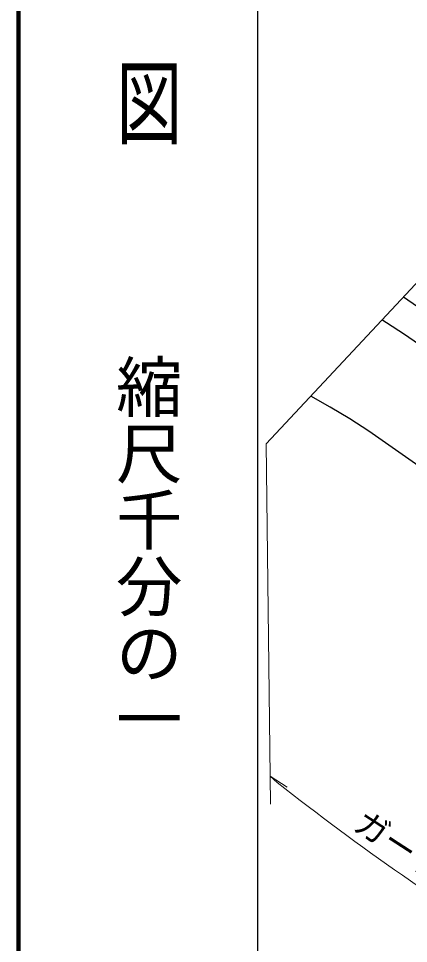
# Model space of a CAD drawing. Units: millimetres at full size, sheet at 1:1000; details may follow other scales. Extents: x 40000 to 680000, y 20000 to 380000.
# Drawn here: x 40000 to 69360, y 246572 to 316255 of the extents above; entities that cross this region are included whole.
import ezdxf
from ezdxf.enums import TextEntityAlignment as Align

# ---------------------------------------------------------------- set-up
doc = ezdxf.new("R2010")
doc.units = ezdxf.units.MM
doc.header["$LTSCALE"] = 1000
for name, color, linetype, lineweight in [('M-BGD', 7, 'Continuous', 25), ('M-BMK-OTRS', 5, 'Continuous', 25), ('M-STR-HTXT', 7, 'Continuous', 13), ('M-TTL', 2, 'Continuous', 140), ('M-TTL-BAND', 7, 'Continuous', 25)]:
    doc.layers.add(name, color=color, linetype=linetype, lineweight=lineweight)
doc.styles.add('@ＭＳ ゴシック', font='')
doc.styles.add('ＭＳ ゴシック', font='')
doc.styles.get('@ＭＳ ゴシック').set_extended_font_data('@MS Gothic')
doc.styles.get('ＭＳ ゴシック').set_extended_font_data('MS Gothic')

msp = doc.modelspace()

# ---------------------------------------------------------------- linework, layer by layer
at = {"layer": 'M-BGD'}
for points in [[(88819, 283237), (82830, 286648), (76901, 290234), (71096, 293818), (68973, 295274)], [(105376, 272501), (103198, 273240), (101127, 273995), (98907, 274903), (96705, 275858), (92217, 277833), (87804, 279737), (86077, 280545), (84280, 281445), (82774, 282252), (81205, 283154), (79837, 283997), (78497, 284881), (77269, 285749), (76073, 286657), (74910, 287607), (73843, 288543), (72507, 289752), (71136, 290920), (70109, 291711), (69050, 292461), (67711, 293338), (67365, 293550)], [(130733, 256468), (126090, 258033), (121511, 259560), (116867, 261127), (112229, 262705), (107602, 264316), (103104, 265940), (98485, 267601), (93881, 269304), (91646, 270184), (89434, 271110), (87611, 271926), (85823, 272784), (84044, 273691), (82287, 274644), (80380, 275742), (78498, 276885), (74384, 279567), (70401, 282365), (66386, 285175), (64954, 286088), (63465, 286975), (61997, 287798)]]:
    msp.add_lwpolyline(points, dxfattribs=at)
at = {"layer": 'M-BMK-OTRS'}
msp.add_line((58656, 284218), (103799, 332595), dxfattribs=at)
at = {"layer": 'M-STR-HTXT'}
for p, q in [((58656, 284218), (58980, 257069)), ((58955, 259182), (59476, 258696)), ((58955, 259182), (60222, 258341))]:
    msp.add_line(p, q, dxfattribs=at)
msp.add_arc((186189, 419844), 205000, 231.82154, 238.38224, dxfattribs=at)
at = {"layer": 'M-TTL'}
msp.add_line((40000, 380000), (40000, 20000), dxfattribs=at)
at = {"layer": 'M-TTL-BAND'}
msp.add_line((58000, 370000), (58000, 20000), dxfattribs=at)

# ---------------------------------------------------------------- texts
at = {"layer": 'M-STR-HTXT', "style": 'ＭＳ ゴシック'}
msp.add_text('ガードレール\u3000L=60.8', height=1833, rotation=327.085, dxfattribs=at).set_placement((75280, 247965), align=Align.BOTTOM_CENTER)
at = {"layer": 'M-TTL-BAND', "style": '@ＭＳ ゴシック', "width": 1.4}
msp.add_text('平  面  図', height=3666, rotation=270, dxfattribs=at).set_placement((49777, 306475), align=Align.MIDDLE_RIGHT)
at = {"layer": 'M-TTL-BAND', "style": '@ＭＳ ゴシック'}
msp.add_text('縮尺千分の一', height=3666, rotation=270, dxfattribs=at).set_placement((49777, 261030), align=Align.MIDDLE_RIGHT)

doc.saveas('drawing.dxf')
